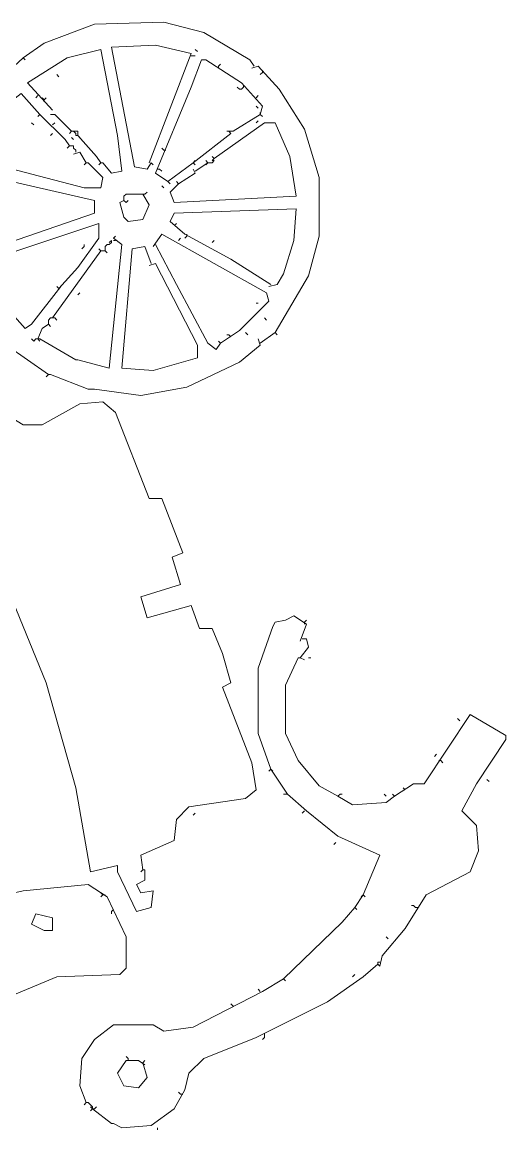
# Model space of a CAD drawing. Header units: millimetres. Extents: x -91 to 120, y -182 to 176.
# Drawn here: x 40.1 to 120.5, y -175.8 to 8.4 of the extents above; entities that cross this region are included whole.
import ezdxf

# ---------------------------------------------------------------- set-up
doc = ezdxf.new("R2010")
doc.units = ezdxf.units.MM
doc.header["$MEASUREMENT"] = 0
doc.layers.add('Katman 1', color=7, linetype='Continuous')

msp = doc.modelspace()

# ---------------------------------------------------------------- linework, layer by layer
at = {"layer": 'Katman 1', "lineweight": 9}
for points, knots in [([(78.6311, 1.091), (78.6311, 1.091), (77.9335, 2.1375), (77.9335, 2.1375), (77.9335, 2.1375), (77.9335, 2.1375), (70.259, 6.6724), (70.259, 6.6724), (70.259, 6.6724), (70.259, 6.6724), (63.6311, 8.4166), (63.6311, 8.4166), (63.6311, 8.4166), (63.6311, 8.4166), (52.1195, 8.0677), (52.1195, 8.0677), (52.1195, 8.0677), (52.1195, 8.0677), (43.7474, 4.9282), (43.7474, 4.9282), (43.7474, 4.9282), (43.7474, 4.9282), (40.259, 2.4863), (40.259, 2.4863)], [0, 0, 0, 0, 0.14285714, 0.14285714, 0.14285714, 0.14285714, 0.28571429, 0.28571429, 0.28571429, 0.28571429, 0.42857143, 0.42857143, 0.42857143, 0.42857143, 0.57142857, 0.57142857, 0.57142857, 0.57142857, 0.71428571, 0.71428571, 0.71428571, 0.71428571, 1, 1, 1, 1]), ([(53.166, -14.9555), (53.166, -14.9555), (53.5149, -14.9555), (53.5149, -14.9555), (53.5149, -14.9555), (53.5149, -14.9555), (54.9102, -16.6997), (54.9102, -16.6997), (54.9102, -16.6997), (54.9102, -16.6997), (56.6544, -16.3509), (56.6544, -16.3509), (56.6544, -16.3509), (56.6544, -16.3509), (55.9567, -10.4206), (55.9567, -10.4206), (55.9567, -10.4206), (55.9567, -10.4206), (53.166, 3.8817), (53.166, 3.8817), (53.166, 3.8817), (53.166, 3.8817), (47.5846, 2.4863), (47.5846, 2.4863), (47.5846, 2.4863), (47.5846, 2.4863), (40.9567, -1.6997), (40.9567, -1.6997), (40.9567, -1.6997), (40.9567, -1.6997), (45.1428, -6.2346), (45.1428, -6.2346)], [0, 0, 0, 0, 0.11111111, 0.11111111, 0.11111111, 0.11111111, 0.22222222, 0.22222222, 0.22222222, 0.22222222, 0.33333333, 0.33333333, 0.33333333, 0.33333333, 0.44444444, 0.44444444, 0.44444444, 0.44444444, 0.55555556, 0.55555556, 0.55555556, 0.55555556, 0.66666667, 0.66666667, 0.66666667, 0.66666667, 0.77777778, 0.77777778, 0.77777778, 0.77777778, 1, 1, 1, 1]), ([(61.1893, -14.9555), (61.1893, -14.9555), (68.166, 3.184), (68.166, 3.184), (68.166, 3.184), (68.166, 3.184), (62.2358, 4.5794), (62.2358, 4.5794), (62.2358, 4.5794), (62.2358, 4.5794), (54.9102, 4.2305), (54.9102, 4.2305), (54.9102, 4.2305), (54.9102, 4.2305), (58.7474, -15.6532), (58.7474, -15.6532), (58.7474, -15.6532), (58.7474, -15.6532), (60.8404, -16.002), (60.8404, -16.002), (60.8404, -16.002), (60.8404, -16.002), (61.5381, -14.9555), (61.5381, -14.9555), (61.5381, -14.9555), (61.5381, -14.9555), (61.8869, -15.3044), (61.8869, -15.3044)], [0, 0, 0, 0, 0.125, 0.125, 0.125, 0.125, 0.25, 0.25, 0.25, 0.25, 0.375, 0.375, 0.375, 0.375, 0.5, 0.5, 0.5, 0.5, 0.625, 0.625, 0.625, 0.625, 0.75, 0.75, 0.75, 0.75, 1, 1, 1, 1]), ([(37.4684, -45.3044), (37.4684, -45.3044), (31.887, -37.9788), (31.887, -37.9788), (31.887, -37.9788), (31.887, -37.9788), (28.7474, -31.002), (28.7474, -31.002), (28.7474, -31.002), (28.7474, -31.002), (27.7009, -26.816), (27.7009, -26.816), (27.7009, -26.816), (27.7009, -26.816), (28.0498, -16.002), (28.0498, -16.002), (28.0498, -16.002), (28.0498, -16.002), (31.1893, -7.6299), (31.1893, -7.6299), (31.1893, -7.6299), (31.1893, -7.6299), (35.7242, -1.6997), (35.7242, -1.6997), (35.7242, -1.6997), (35.7242, -1.6997), (40.259, 2.4863), (40.259, 2.4863), (40.259, 2.4863), (40.259, 2.4863), (40.6079, 2.1375), (40.6079, 2.1375)], [0, 0, 0, 0, 0.11111111, 0.11111111, 0.11111111, 0.11111111, 0.22222222, 0.22222222, 0.22222222, 0.22222222, 0.33333333, 0.33333333, 0.33333333, 0.33333333, 0.44444444, 0.44444444, 0.44444444, 0.44444444, 0.55555556, 0.55555556, 0.55555556, 0.55555556, 0.66666667, 0.66666667, 0.66666667, 0.66666667, 0.77777778, 0.77777778, 0.77777778, 0.77777778, 1, 1, 1, 1]), ([(64.3288, -18.0951), (64.3288, -18.0951), (62.2358, -16.6997), (62.2358, -16.6997), (62.2358, -16.6997), (62.2358, -16.6997), (68.166, -2.3974), (68.166, -2.3974), (68.166, -2.3974), (68.166, -2.3974), (69.9102, 2.1375), (69.9102, 2.1375), (69.9102, 2.1375), (69.9102, 2.1375), (70.6079, 2.1375), (70.6079, 2.1375), (70.6079, 2.1375), (70.6079, 2.1375), (76.5381, -1.6997), (76.5381, -1.6997), (76.5381, -1.6997), (76.5381, -1.6997), (80.0265, -5.5369), (80.0265, -5.5369), (80.0265, -5.5369), (80.0265, -5.5369), (79.6776, -6.9323), (79.6776, -6.9323), (79.6776, -6.9323), (79.6776, -6.9323), (75.1428, -9.723), (75.1428, -9.723), (75.1428, -9.723), (75.1428, -9.723), (74.0963, -9.723), (74.0963, -9.723)], [0, 0, 0, 0, 0.1, 0.1, 0.1, 0.1, 0.2, 0.2, 0.2, 0.2, 0.3, 0.3, 0.3, 0.3, 0.4, 0.4, 0.4, 0.4, 0.5, 0.5, 0.5, 0.5, 0.6, 0.6, 0.6, 0.6, 0.7, 0.7, 0.7, 0.7, 0.8, 0.8, 0.8, 0.8, 1, 1, 1, 1]), ([(82.1195, -43.2113), (82.1195, -43.2113), (87.7009, -33.7927), (87.7009, -33.7927), (87.7009, -33.7927), (87.7009, -33.7927), (89.4451, -27.1648), (89.4451, -27.1648), (89.4451, -27.1648), (89.4451, -27.1648), (89.4451, -17.3974), (89.4451, -17.3974), (89.4451, -17.3974), (89.4451, -17.3974), (87.0032, -9.3741), (87.0032, -9.3741), (87.0032, -9.3741), (87.0032, -9.3741), (82.8172, -2.7462), (82.8172, -2.7462), (82.8172, -2.7462), (82.8172, -2.7462), (79.3288, 1.091), (79.3288, 1.091), (79.3288, 1.091), (79.3288, 1.091), (78.2823, 0.7421), (78.2823, 0.7421)], [0, 0, 0, 0, 0.125, 0.125, 0.125, 0.125, 0.25, 0.25, 0.25, 0.25, 0.375, 0.375, 0.375, 0.375, 0.5, 0.5, 0.5, 0.5, 0.625, 0.625, 0.625, 0.625, 0.75, 0.75, 0.75, 0.75, 1, 1, 1, 1]), ([(50.7242, -14.9555), (50.7242, -14.9555), (51.073, -14.9555), (51.073, -14.9555), (51.073, -14.9555), (51.073, -14.9555), (53.5149, -17.3974), (53.5149, -17.3974), (53.5149, -17.3974), (53.5149, -17.3974), (53.166, -19.1416), (53.166, -19.1416), (53.166, -19.1416), (53.166, -19.1416), (50.3753, -19.1416), (50.3753, -19.1416), (50.3753, -19.1416), (50.3753, -19.1416), (32.9335, -14.6067), (32.9335, -14.6067), (32.9335, -14.6067), (32.9335, -14.6067), (34.3288, -10.4206), (34.3288, -10.4206), (34.3288, -10.4206), (34.3288, -10.4206), (38.166, -4.8392), (38.166, -4.8392), (38.166, -4.8392), (38.166, -4.8392), (39.9102, -3.4439), (39.9102, -3.4439), (39.9102, -3.4439), (39.9102, -3.4439), (43.0497, -6.9323), (43.0497, -6.9323), (43.0497, -6.9323), (43.0497, -6.9323), (42.7009, -7.2811), (42.7009, -7.2811)], [0, 0, 0, 0, 0.09090909, 0.09090909, 0.09090909, 0.09090909, 0.18181818, 0.18181818, 0.18181818, 0.18181818, 0.27272727, 0.27272727, 0.27272727, 0.27272727, 0.36363636, 0.36363636, 0.36363636, 0.36363636, 0.45454545, 0.45454545, 0.45454545, 0.45454545, 0.54545455, 0.54545455, 0.54545455, 0.54545455, 0.63636364, 0.63636364, 0.63636364, 0.63636364, 0.72727273, 0.72727273, 0.72727273, 0.72727273, 0.81818182, 0.81818182, 0.81818182, 0.81818182, 1, 1, 1, 1]), ([(76.887, -2.3974), (76.887, -2.3974), (76.5381, -2.7462), (76.5381, -2.7462), (76.5381, -2.7462), (76.5381, -2.7462), (76.1893, -2.7462), (76.1893, -2.7462), (76.1893, -2.7462), (76.1893, -2.7462), (75.8404, -2.3974), (75.8404, -2.3974)], [0, 0, 0, 0, 0.25, 0.25, 0.25, 0.25, 0.5, 0.5, 0.5, 0.5, 1, 1, 1, 1]), ([(47.9335, -12.1648), (47.9335, -12.1648), (47.2358, -11.1183), (47.2358, -11.1183), (47.2358, -11.1183), (47.2358, -11.1183), (43.0497, -6.9323), (43.0497, -6.9323)], [0, 0, 0, 0, 0.33333333, 0.33333333, 0.33333333, 0.33333333, 1, 1, 1, 1]), ([(53.166, -14.9555), (53.166, -14.9555), (52.4683, -13.909), (52.4683, -13.909), (52.4683, -13.909), (52.4683, -13.909), (49.3288, -10.4206), (49.3288, -10.4206), (49.3288, -10.4206), (49.3288, -10.4206), (49.3288, -9.723), (49.3288, -9.723), (49.3288, -9.723), (49.3288, -9.723), (48.2823, -9.723), (48.2823, -9.723), (48.2823, -9.723), (48.2823, -9.723), (45.4916, -6.9323), (45.4916, -6.9323), (45.4916, -6.9323), (45.4916, -6.9323), (44.7939, -6.9323), (44.7939, -6.9323)], [0, 0, 0, 0, 0.14285714, 0.14285714, 0.14285714, 0.14285714, 0.28571429, 0.28571429, 0.28571429, 0.28571429, 0.42857143, 0.42857143, 0.42857143, 0.42857143, 0.57142857, 0.57142857, 0.57142857, 0.57142857, 0.71428571, 0.71428571, 0.71428571, 0.71428571, 1, 1, 1, 1]), ([(66.073, -18.4439), (66.073, -18.4439), (64.6777, -19.8392), (64.6777, -19.8392), (64.6777, -19.8392), (64.6777, -19.8392), (65.3753, -21.5834), (65.3753, -21.5834), (65.3753, -21.5834), (65.3753, -21.5834), (85.6079, -20.5369), (85.6079, -20.5369), (85.6079, -20.5369), (85.6079, -20.5369), (84.5614, -13.909), (84.5614, -13.909), (84.5614, -13.909), (84.5614, -13.909), (82.1195, -8.3276), (82.1195, -8.3276), (82.1195, -8.3276), (82.1195, -8.3276), (80.3753, -8.3276), (80.3753, -8.3276), (80.3753, -8.3276), (80.3753, -8.3276), (72.0032, -14.2578), (72.0032, -14.2578), (72.0032, -14.2578), (72.0032, -14.2578), (71.6544, -13.909), (71.6544, -13.909)], [0, 0, 0, 0, 0.11111111, 0.11111111, 0.11111111, 0.11111111, 0.22222222, 0.22222222, 0.22222222, 0.22222222, 0.33333333, 0.33333333, 0.33333333, 0.33333333, 0.44444444, 0.44444444, 0.44444444, 0.44444444, 0.55555556, 0.55555556, 0.55555556, 0.55555556, 0.66666667, 0.66666667, 0.66666667, 0.66666667, 0.77777778, 0.77777778, 0.77777778, 0.77777778, 1, 1, 1, 1]), ([(48.98, -10.0718), (48.98, -10.0718), (48.6311, -9.723), (48.6311, -9.723), (48.6311, -9.723), (48.6311, -9.723), (48.2823, -9.723), (48.2823, -9.723)], [0, 0, 0, 0, 0.33333333, 0.33333333, 0.33333333, 0.33333333, 1, 1, 1, 1]), ([(49.3288, -10.4206), (49.3288, -10.4206), (48.98, -10.4206), (48.98, -10.4206), (48.98, -10.4206), (48.98, -10.4206), (48.98, -10.0718), (48.98, -10.0718)], [0, 0, 0, 0, 0.33333333, 0.33333333, 0.33333333, 0.33333333, 1, 1, 1, 1]), ([(68.5149, -14.9555), (68.5149, -14.9555), (74.7939, -10.0718), (74.7939, -10.0718), (74.7939, -10.0718), (74.7939, -10.0718), (74.4451, -9.723), (74.4451, -9.723)], [0, 0, 0, 0, 0.33333333, 0.33333333, 0.33333333, 0.33333333, 1, 1, 1, 1]), ([(48.98, -13.2113), (48.98, -13.2113), (48.98, -12.8625), (48.98, -12.8625), (48.98, -12.8625), (48.98, -12.8625), (48.6311, -12.5137), (48.6311, -12.5137), (48.6311, -12.5137), (48.6311, -12.5137), (48.6311, -12.1648), (48.6311, -12.1648), (48.6311, -12.1648), (48.6311, -12.1648), (47.9335, -12.1648), (47.9335, -12.1648), (47.9335, -12.1648), (47.9335, -12.1648), (47.5846, -12.5137), (47.5846, -12.5137)], [0, 0, 0, 0, 0.16666667, 0.16666667, 0.16666667, 0.16666667, 0.33333333, 0.33333333, 0.33333333, 0.33333333, 0.5, 0.5, 0.5, 0.5, 0.66666667, 0.66666667, 0.66666667, 0.66666667, 1, 1, 1, 1]), ([(50.7242, -14.9555), (50.7242, -14.9555), (49.6777, -13.2113), (49.6777, -13.2113), (49.6777, -13.2113), (49.6777, -13.2113), (48.6311, -13.5602), (48.6311, -13.5602)], [0, 0, 0, 0, 0.33333333, 0.33333333, 0.33333333, 0.33333333, 1, 1, 1, 1]), ([(68.8637, -16.3509), (68.8637, -16.3509), (70.9567, -14.9555), (70.9567, -14.9555), (70.9567, -14.9555), (70.9567, -14.9555), (70.6079, -14.6067), (70.6079, -14.6067)], [0, 0, 0, 0, 0.33333333, 0.33333333, 0.33333333, 0.33333333, 1, 1, 1, 1]), ([(70.9567, -14.9555), (70.9567, -14.9555), (71.6544, -14.9555), (71.6544, -14.9555), (71.6544, -14.9555), (71.6544, -14.9555), (72.0032, -14.6067), (72.0032, -14.6067), (72.0032, -14.6067), (72.0032, -14.6067), (71.6544, -14.6067), (71.6544, -14.6067), (71.6544, -14.6067), (71.6544, -14.6067), (72.0032, -14.2578), (72.0032, -14.2578)], [0, 0, 0, 0, 0.2, 0.2, 0.2, 0.2, 0.4, 0.4, 0.4, 0.4, 0.6, 0.6, 0.6, 0.6, 1, 1, 1, 1]), ([(62.5846, -16.002), (62.5846, -16.002), (62.9335, -16.002), (62.9335, -16.002), (62.9335, -16.002), (62.9335, -16.002), (63.2823, -16.3509), (63.2823, -16.3509)], [0, 0, 0, 0, 0.33333333, 0.33333333, 0.33333333, 0.33333333, 1, 1, 1, 1]), ([(64.3288, -18.0951), (64.3288, -18.0951), (68.5149, -14.9555), (68.5149, -14.9555), (68.5149, -14.9555), (68.5149, -14.9555), (68.8637, -15.3044), (68.8637, -15.3044)], [0, 0, 0, 0, 0.33333333, 0.33333333, 0.33333333, 0.33333333, 1, 1, 1, 1]), ([(66.073, -18.4439), (66.073, -18.4439), (68.8637, -16.6997), (68.8637, -16.6997), (68.8637, -16.6997), (68.8637, -16.6997), (68.5149, -16.002), (68.5149, -16.002)], [0, 0, 0, 0, 0.33333333, 0.33333333, 0.33333333, 0.33333333, 1, 1, 1, 1]), ([(32.9335, -29.9555), (32.9335, -29.9555), (52.1195, -23.3276), (52.1195, -23.3276), (52.1195, -23.3276), (52.1195, -23.3276), (52.1195, -21.2346), (52.1195, -21.2346), (52.1195, -21.2346), (52.1195, -21.2346), (32.2358, -16.6997), (32.2358, -16.6997), (32.2358, -16.6997), (32.2358, -16.6997), (31.5381, -19.4904), (31.5381, -19.4904), (31.5381, -19.4904), (31.5381, -19.4904), (31.887, -27.5137), (31.887, -27.5137), (31.887, -27.5137), (31.887, -27.5137), (32.9335, -29.9555), (32.9335, -29.9555)], [0, 0, 0, 0, 0.14285714, 0.14285714, 0.14285714, 0.14285714, 0.28571429, 0.28571429, 0.28571429, 0.28571429, 0.42857143, 0.42857143, 0.42857143, 0.42857143, 0.57142857, 0.57142857, 0.57142857, 0.57142857, 0.71428571, 0.71428571, 0.71428571, 0.71428571, 1, 1, 1, 1]), ([(57.0032, -21.2346), (57.0032, -21.2346), (56.3056, -21.5834), (56.3056, -21.5834), (56.3056, -21.5834), (56.3056, -21.5834), (57.0032, -24.0253), (57.0032, -24.0253), (57.0032, -24.0253), (57.0032, -24.0253), (57.7009, -24.723), (57.7009, -24.723), (57.7009, -24.723), (57.7009, -24.723), (60.1428, -24.3741), (60.1428, -24.3741), (60.1428, -24.3741), (60.1428, -24.3741), (61.1893, -21.9323), (61.1893, -21.9323), (61.1893, -21.9323), (61.1893, -21.9323), (60.1428, -20.1881), (60.1428, -20.1881)], [0, 0, 0, 0, 0.14285714, 0.14285714, 0.14285714, 0.14285714, 0.28571429, 0.28571429, 0.28571429, 0.28571429, 0.42857143, 0.42857143, 0.42857143, 0.42857143, 0.57142857, 0.57142857, 0.57142857, 0.57142857, 0.71428571, 0.71428571, 0.71428571, 0.71428571, 1, 1, 1, 1]), ([(57.0032, -21.2346), (57.0032, -21.2346), (57.0032, -20.5369), (57.0032, -20.5369), (57.0032, -20.5369), (57.0032, -20.5369), (57.3521, -20.1881), (57.3521, -20.1881), (57.3521, -20.1881), (57.3521, -20.1881), (60.4916, -20.1881), (60.4916, -20.1881), (60.4916, -20.1881), (60.4916, -20.1881), (60.8404, -19.8392), (60.8404, -19.8392)], [0, 0, 0, 0, 0.2, 0.2, 0.2, 0.2, 0.4, 0.4, 0.4, 0.4, 0.6, 0.6, 0.6, 0.6, 1, 1, 1, 1]), ([(57.0032, -21.2346), (57.0032, -21.2346), (57.3521, -21.5834), (57.3521, -21.5834), (57.3521, -21.5834), (57.3521, -21.5834), (57.7009, -21.2346), (57.7009, -21.2346)], [0, 0, 0, 0, 0.33333333, 0.33333333, 0.33333333, 0.33333333, 1, 1, 1, 1]), ([(81.4218, -35.1881), (81.4218, -35.1881), (74.7939, -31.002), (74.7939, -31.002), (74.7939, -31.002), (74.7939, -31.002), (67.1195, -26.816), (67.1195, -26.816), (67.1195, -26.816), (67.1195, -26.816), (64.6777, -24.723), (64.6777, -24.723), (64.6777, -24.723), (64.6777, -24.723), (65.3753, -23.3276), (65.3753, -23.3276), (65.3753, -23.3276), (65.3753, -23.3276), (85.6079, -22.6299), (85.6079, -22.6299), (85.6079, -22.6299), (85.6079, -22.6299), (85.259, -27.8625), (85.259, -27.8625), (85.259, -27.8625), (85.259, -27.8625), (83.5149, -33.4439), (83.5149, -33.4439), (83.5149, -33.4439), (83.5149, -33.4439), (82.4684, -35.1881), (82.4684, -35.1881), (82.4684, -35.1881), (82.4684, -35.1881), (81.073, -35.5369), (81.073, -35.5369)], [0, 0, 0, 0, 0.1, 0.1, 0.1, 0.1, 0.2, 0.2, 0.2, 0.2, 0.3, 0.3, 0.3, 0.3, 0.4, 0.4, 0.4, 0.4, 0.5, 0.5, 0.5, 0.5, 0.6, 0.6, 0.6, 0.6, 0.7, 0.7, 0.7, 0.7, 0.8, 0.8, 0.8, 0.8, 1, 1, 1, 1]), ([(46.1893, -35.8858), (46.1893, -35.8858), (49.3288, -32.3974), (49.3288, -32.3974), (49.3288, -32.3974), (49.3288, -32.3974), (52.8172, -27.5137), (52.8172, -27.5137), (52.8172, -27.5137), (52.8172, -27.5137), (52.8172, -25.0718), (52.8172, -25.0718), (52.8172, -25.0718), (52.8172, -25.0718), (39.2125, -29.6067), (39.2125, -29.6067), (39.2125, -29.6067), (39.2125, -29.6067), (33.2823, -32.0485), (33.2823, -32.0485), (33.2823, -32.0485), (33.2823, -32.0485), (37.4684, -39.0253), (37.4684, -39.0253), (37.4684, -39.0253), (37.4684, -39.0253), (40.6079, -42.5137), (40.6079, -42.5137), (40.6079, -42.5137), (40.6079, -42.5137), (41.6544, -41.816), (41.6544, -41.816), (41.6544, -41.816), (41.6544, -41.816), (46.5381, -35.5369), (46.5381, -35.5369)], [0, 0, 0, 0, 0.1, 0.1, 0.1, 0.1, 0.2, 0.2, 0.2, 0.2, 0.3, 0.3, 0.3, 0.3, 0.4, 0.4, 0.4, 0.4, 0.5, 0.5, 0.5, 0.5, 0.6, 0.6, 0.6, 0.6, 0.7, 0.7, 0.7, 0.7, 0.8, 0.8, 0.8, 0.8, 1, 1, 1, 1]), ([(42.7009, -44.2579), (42.7009, -44.2579), (43.0497, -44.2579), (43.0497, -44.2579), (43.0497, -44.2579), (43.0497, -44.2579), (48.98, -47.7462), (48.98, -47.7462), (48.98, -47.7462), (48.98, -47.7462), (49.3288, -47.7462), (49.3288, -47.7462), (49.3288, -47.7462), (49.3288, -47.7462), (54.5614, -49.1416), (54.5614, -49.1416), (54.5614, -49.1416), (54.5614, -49.1416), (56.6544, -28.5602), (56.6544, -28.5602), (56.6544, -28.5602), (56.6544, -28.5602), (55.2591, -27.5137), (55.2591, -27.5137), (55.2591, -27.5137), (55.2591, -27.5137), (55.6079, -27.1648), (55.6079, -27.1648)], [0, 0, 0, 0, 0.125, 0.125, 0.125, 0.125, 0.25, 0.25, 0.25, 0.25, 0.375, 0.375, 0.375, 0.375, 0.5, 0.5, 0.5, 0.5, 0.625, 0.625, 0.625, 0.625, 0.75, 0.75, 0.75, 0.75, 1, 1, 1, 1]), ([(73.0498, -44.9555), (73.0498, -44.9555), (76.1893, -42.8625), (76.1893, -42.8625), (76.1893, -42.8625), (76.1893, -42.8625), (80.3753, -38.6765), (80.3753, -38.6765), (80.3753, -38.6765), (80.3753, -38.6765), (81.073, -37.9788), (81.073, -37.9788), (81.073, -37.9788), (81.073, -37.9788), (80.7242, -36.5834), (80.7242, -36.5834), (80.7242, -36.5834), (80.7242, -36.5834), (63.2823, -26.816), (63.2823, -26.816), (63.2823, -26.816), (63.2823, -26.816), (61.8869, -28.909), (61.8869, -28.909)], [0, 0, 0, 0, 0.14285714, 0.14285714, 0.14285714, 0.14285714, 0.28571429, 0.28571429, 0.28571429, 0.28571429, 0.42857143, 0.42857143, 0.42857143, 0.42857143, 0.57142857, 0.57142857, 0.57142857, 0.57142857, 0.71428571, 0.71428571, 0.71428571, 0.71428571, 1, 1, 1, 1]), ([(45.1428, -40.7695), (45.1428, -40.7695), (53.166, -29.6067), (53.166, -29.6067), (53.166, -29.6067), (53.166, -29.6067), (52.8172, -29.2578), (52.8172, -29.2578)], [0, 0, 0, 0, 0.33333333, 0.33333333, 0.33333333, 0.33333333, 1, 1, 1, 1]), ([(50.0265, -29.2578), (50.0265, -29.2578), (50.3753, -28.909), (50.3753, -28.909), (50.3753, -28.909), (50.3753, -28.909), (50.3753, -28.5602), (50.3753, -28.5602)], [0, 0, 0, 0, 0.33333333, 0.33333333, 0.33333333, 0.33333333, 1, 1, 1, 1]), ([(53.8637, -29.6067), (53.8637, -29.6067), (53.8637, -28.909), (53.8637, -28.909), (53.8637, -28.909), (53.8637, -28.909), (54.2125, -28.5602), (54.2125, -28.5602), (54.2125, -28.5602), (54.2125, -28.5602), (54.5614, -28.5602), (54.5614, -28.5602), (54.5614, -28.5602), (54.5614, -28.5602), (54.9102, -28.2113), (54.9102, -28.2113), (54.9102, -28.2113), (54.9102, -28.2113), (54.9102, -27.8625), (54.9102, -27.8625), (54.9102, -27.8625), (54.9102, -27.8625), (54.5614, -28.2113), (54.5614, -28.2113)], [0, 0, 0, 0, 0.14285714, 0.14285714, 0.14285714, 0.14285714, 0.28571429, 0.28571429, 0.28571429, 0.28571429, 0.42857143, 0.42857143, 0.42857143, 0.42857143, 0.57142857, 0.57142857, 0.57142857, 0.57142857, 0.71428571, 0.71428571, 0.71428571, 0.71428571, 1, 1, 1, 1]), ([(61.5381, -31.6997), (61.5381, -31.6997), (60.4916, -28.909), (60.4916, -28.909), (60.4916, -28.909), (60.4916, -28.909), (58.3986, -29.2578), (58.3986, -29.2578), (58.3986, -29.2578), (58.3986, -29.2578), (56.6544, -49.1416), (56.6544, -49.1416), (56.6544, -49.1416), (56.6544, -49.1416), (61.8869, -49.4904), (61.8869, -49.4904), (61.8869, -49.4904), (61.8869, -49.4904), (69.2125, -47.3974), (69.2125, -47.3974), (69.2125, -47.3974), (69.2125, -47.3974), (69.2125, -45.3044), (69.2125, -45.3044), (69.2125, -45.3044), (69.2125, -45.3044), (62.2358, -31.6997), (62.2358, -31.6997), (62.2358, -31.6997), (62.2358, -31.6997), (61.1893, -32.0485), (61.1893, -32.0485)], [0, 0, 0, 0, 0.11111111, 0.11111111, 0.11111111, 0.11111111, 0.22222222, 0.22222222, 0.22222222, 0.22222222, 0.33333333, 0.33333333, 0.33333333, 0.33333333, 0.44444444, 0.44444444, 0.44444444, 0.44444444, 0.55555556, 0.55555556, 0.55555556, 0.55555556, 0.66666667, 0.66666667, 0.66666667, 0.66666667, 0.77777778, 0.77777778, 0.77777778, 0.77777778, 1, 1, 1, 1]), ([(73.0498, -44.9555), (73.0498, -44.9555), (72.3521, -46.002), (72.3521, -46.002), (72.3521, -46.002), (72.3521, -46.002), (70.9567, -44.9555), (70.9567, -44.9555), (70.9567, -44.9555), (70.9567, -44.9555), (65.7242, -35.1881), (65.7242, -35.1881), (65.7242, -35.1881), (65.7242, -35.1881), (62.2358, -28.5602), (62.2358, -28.5602)], [0, 0, 0, 0, 0.2, 0.2, 0.2, 0.2, 0.4, 0.4, 0.4, 0.4, 0.6, 0.6, 0.6, 0.6, 1, 1, 1, 1]), ([(53.166, -29.6067), (53.166, -29.6067), (53.8637, -29.6067), (53.8637, -29.6067), (53.8637, -29.6067), (53.8637, -29.6067), (54.2125, -29.9555), (54.2125, -29.9555)], [0, 0, 0, 0, 0.33333333, 0.33333333, 0.33333333, 0.33333333, 1, 1, 1, 1]), ([(42.7009, -44.2579), (42.7009, -44.2579), (43.3986, -42.5137), (43.3986, -42.5137), (43.3986, -42.5137), (43.3986, -42.5137), (44.4451, -41.816), (44.4451, -41.816), (44.4451, -41.816), (44.4451, -41.816), (44.7939, -42.1648), (44.7939, -42.1648)], [0, 0, 0, 0, 0.25, 0.25, 0.25, 0.25, 0.5, 0.5, 0.5, 0.5, 1, 1, 1, 1]), ([(44.4451, -41.816), (44.4451, -41.816), (44.4451, -41.1183), (44.4451, -41.1183), (44.4451, -41.1183), (44.4451, -41.1183), (44.7939, -40.7695), (44.7939, -40.7695), (44.7939, -40.7695), (44.7939, -40.7695), (45.4916, -40.7695), (45.4916, -40.7695), (45.4916, -40.7695), (45.4916, -40.7695), (45.8404, -41.1183), (45.8404, -41.1183)], [0, 0, 0, 0, 0.2, 0.2, 0.2, 0.2, 0.4, 0.4, 0.4, 0.4, 0.6, 0.6, 0.6, 0.6, 1, 1, 1, 1]), ([(74.7939, -43.909), (74.7939, -43.909), (74.4451, -43.5602), (74.4451, -43.5602), (74.4451, -43.5602), (74.4451, -43.5602), (74.0963, -43.5602), (74.0963, -43.5602)], [0, 0, 0, 0, 0.33333333, 0.33333333, 0.33333333, 0.33333333, 1, 1, 1, 1]), ([(79.6776, -44.9555), (79.6776, -44.9555), (82.1195, -43.2113), (82.1195, -43.2113), (82.1195, -43.2113), (82.1195, -43.2113), (82.4684, -43.5602), (82.4684, -43.5602)], [0, 0, 0, 0, 0.33333333, 0.33333333, 0.33333333, 0.33333333, 1, 1, 1, 1]), ([(44.4451, -50.1881), (44.4451, -50.1881), (37.4684, -45.3044), (37.4684, -45.3044), (37.4684, -45.3044), (37.4684, -45.3044), (37.1195, -45.6532), (37.1195, -45.6532)], [0, 0, 0, 0, 0.33333333, 0.33333333, 0.33333333, 0.33333333, 1, 1, 1, 1]), ([(42.7009, -44.2579), (42.7009, -44.2579), (42.3521, -44.2579), (42.3521, -44.2579), (42.3521, -44.2579), (42.3521, -44.2579), (42.0032, -44.6067), (42.0032, -44.6067), (42.0032, -44.6067), (42.0032, -44.6067), (41.6544, -44.2579), (41.6544, -44.2579)], [0, 0, 0, 0, 0.25, 0.25, 0.25, 0.25, 0.5, 0.5, 0.5, 0.5, 1, 1, 1, 1]), ([(44.4451, -50.1881), (44.4451, -50.1881), (44.7939, -50.1881), (44.7939, -50.1881), (44.7939, -50.1881), (44.7939, -50.1881), (51.073, -52.6299), (51.073, -52.6299), (51.073, -52.6299), (51.073, -52.6299), (52.1195, -52.6299), (52.1195, -52.6299), (52.1195, -52.6299), (52.1195, -52.6299), (59.7939, -53.6765), (59.7939, -53.6765), (59.7939, -53.6765), (59.7939, -53.6765), (67.4683, -52.2811), (67.4683, -52.2811), (67.4683, -52.2811), (67.4683, -52.2811), (76.1893, -48.0951), (76.1893, -48.0951), (76.1893, -48.0951), (76.1893, -48.0951), (79.6776, -45.3044), (79.6776, -45.3044), (79.6776, -45.3044), (79.6776, -45.3044), (79.3288, -44.2579), (79.3288, -44.2579)], [0, 0, 0, 0, 0.11111111, 0.11111111, 0.11111111, 0.11111111, 0.22222222, 0.22222222, 0.22222222, 0.22222222, 0.33333333, 0.33333333, 0.33333333, 0.33333333, 0.44444444, 0.44444444, 0.44444444, 0.44444444, 0.55555556, 0.55555556, 0.55555556, 0.55555556, 0.66666667, 0.66666667, 0.66666667, 0.66666667, 0.77777778, 0.77777778, 0.77777778, 0.77777778, 1, 1, 1, 1]), ([(60.1428, -132.5137), (60.1428, -132.5137), (60.4916, -132.5137), (60.4916, -132.5137), (60.4916, -132.5137), (60.4916, -132.5137), (60.4916, -134.2579), (60.4916, -134.2579), (60.4916, -134.2579), (60.4916, -134.2579), (59.0963, -134.9555), (59.0963, -134.9555), (59.0963, -134.9555), (59.0963, -134.9555), (59.7939, -136.3509), (59.7939, -136.3509), (59.7939, -136.3509), (59.7939, -136.3509), (61.8869, -136.002), (61.8869, -136.002), (61.8869, -136.002), (61.8869, -136.002), (61.5381, -138.7927), (61.5381, -138.7927), (61.5381, -138.7927), (61.5381, -138.7927), (59.0963, -139.4904), (59.0963, -139.4904), (59.0963, -139.4904), (59.0963, -139.4904), (55.9567, -132.8625), (55.9567, -132.8625), (55.9567, -132.8625), (55.9567, -132.8625), (55.9567, -131.816), (55.9567, -131.816), (55.9567, -131.816), (55.9567, -131.816), (51.4218, -132.8625), (51.4218, -132.8625), (51.4218, -132.8625), (51.4218, -132.8625), (48.98, -118.909), (48.98, -118.909), (48.98, -118.909), (48.98, -118.909), (44.0962, -101.4672), (44.0962, -101.4672), (44.0962, -101.4672), (44.0962, -101.4672), (38.5149, -87.8625), (38.5149, -87.8625), (38.5149, -87.8625), (38.5149, -87.8625), (31.5381, -73.5602), (31.5381, -73.5602), (31.5381, -73.5602), (31.5381, -73.5602), (30.4916, -72.1648), (30.4916, -72.1648), (30.4916, -72.1648), (30.4916, -72.1648), (24.5614, -62.3974), (24.5614, -62.3974), (24.5614, -62.3974), (24.5614, -62.3974), (28.0498, -61.002), (28.0498, -61.002), (28.0498, -61.002), (28.0498, -61.002), (27.0032, -57.1648), (27.0032, -57.1648), (27.0032, -57.1648), (27.0032, -57.1648), (25.259, -52.2811), (25.259, -52.2811)], [0, 0, 0, 0, 0.05, 0.05, 0.05, 0.05, 0.1, 0.1, 0.1, 0.1, 0.15, 0.15, 0.15, 0.15, 0.2, 0.2, 0.2, 0.2, 0.25, 0.25, 0.25, 0.25, 0.3, 0.3, 0.3, 0.3, 0.35, 0.35, 0.35, 0.35, 0.4, 0.4, 0.4, 0.4, 0.45, 0.45, 0.45, 0.45, 0.5, 0.5, 0.5, 0.5, 0.55, 0.55, 0.55, 0.55, 0.6, 0.6, 0.6, 0.6, 0.65, 0.65, 0.65, 0.65, 0.7, 0.7, 0.7, 0.7, 0.75, 0.75, 0.75, 0.75, 0.8, 0.8, 0.8, 0.8, 0.85, 0.85, 0.85, 0.85, 0.9, 0.9, 0.9, 0.9, 1, 1, 1, 1]), ([(60.1428, -132.5137), (60.1428, -132.5137), (59.7939, -130.0718), (59.7939, -130.0718), (59.7939, -130.0718), (59.7939, -130.0718), (65.3753, -127.6299), (65.3753, -127.6299), (65.3753, -127.6299), (65.3753, -127.6299), (65.7242, -124.1416), (65.7242, -124.1416), (65.7242, -124.1416), (65.7242, -124.1416), (67.8172, -122.0485), (67.8172, -122.0485), (67.8172, -122.0485), (67.8172, -122.0485), (77.2358, -120.6532), (77.2358, -120.6532), (77.2358, -120.6532), (77.2358, -120.6532), (78.98, -119.2579), (78.98, -119.2579), (78.98, -119.2579), (78.98, -119.2579), (78.2823, -114.723), (78.2823, -114.723), (78.2823, -114.723), (78.2823, -114.723), (73.3986, -102.1648), (73.3986, -102.1648), (73.3986, -102.1648), (73.3986, -102.1648), (74.7939, -101.4672), (74.7939, -101.4672), (74.7939, -101.4672), (74.7939, -101.4672), (73.3986, -96.5834), (73.3986, -96.5834), (73.3986, -96.5834), (73.3986, -96.5834), (71.6544, -92.3974), (71.6544, -92.3974), (71.6544, -92.3974), (71.6544, -92.3974), (69.5614, -92.3974), (69.5614, -92.3974), (69.5614, -92.3974), (69.5614, -92.3974), (68.166, -88.5602), (68.166, -88.5602), (68.166, -88.5602), (68.166, -88.5602), (60.8404, -90.6532), (60.8404, -90.6532), (60.8404, -90.6532), (60.8404, -90.6532), (59.7939, -87.1648), (59.7939, -87.1648), (59.7939, -87.1648), (59.7939, -87.1648), (66.4218, -85.0718), (66.4218, -85.0718), (66.4218, -85.0718), (66.4218, -85.0718), (65.0265, -80.5369), (65.0265, -80.5369), (65.0265, -80.5369), (65.0265, -80.5369), (66.7707, -79.8393), (66.7707, -79.8393), (66.7707, -79.8393), (66.7707, -79.8393), (63.2823, -70.7695), (63.2823, -70.7695), (63.2823, -70.7695), (63.2823, -70.7695), (61.1893, -70.7695), (61.1893, -70.7695), (61.1893, -70.7695), (61.1893, -70.7695), (55.6079, -56.4672), (55.6079, -56.4672), (55.6079, -56.4672), (55.6079, -56.4672), (53.5149, -54.723), (53.5149, -54.723), (53.5149, -54.723), (53.5149, -54.723), (49.6777, -55.0718), (49.6777, -55.0718), (49.6777, -55.0718), (49.6777, -55.0718), (43.3986, -58.5602), (43.3986, -58.5602), (43.3986, -58.5602), (43.3986, -58.5602), (40.259, -58.5602), (40.259, -58.5602), (40.259, -58.5602), (40.259, -58.5602), (38.5149, -57.5137), (38.5149, -57.5137), (38.5149, -57.5137), (38.5149, -57.5137), (35.0265, -58.2113), (35.0265, -58.2113), (35.0265, -58.2113), (35.0265, -58.2113), (32.5846, -59.2578), (32.5846, -59.2578), (32.5846, -59.2578), (32.5846, -59.2578), (31.5381, -57.8625), (31.5381, -57.8625), (31.5381, -57.8625), (31.5381, -57.8625), (30.8404, -55.7695), (30.8404, -55.7695), (30.8404, -55.7695), (30.8404, -55.7695), (28.7474, -55.7695), (28.7474, -55.7695), (28.7474, -55.7695), (28.7474, -55.7695), (28.7474, -54.3741), (28.7474, -54.3741), (28.7474, -54.3741), (28.7474, -54.3741), (29.7939, -53.6765), (29.7939, -53.6765), (29.7939, -53.6765), (29.7939, -53.6765), (29.0963, -51.9323), (29.0963, -51.9323), (29.0963, -51.9323), (29.0963, -51.9323), (26.3056, -51.5834), (26.3056, -51.5834)], [0, 0, 0, 0, 0.02777778, 0.02777778, 0.02777778, 0.02777778, 0.05555556, 0.05555556, 0.05555556, 0.05555556, 0.08333333, 0.08333333, 0.08333333, 0.08333333, 0.11111111, 0.11111111, 0.11111111, 0.11111111, 0.13888889, 0.13888889, 0.13888889, 0.13888889, 0.16666667, 0.16666667, 0.16666667, 0.16666667, 0.19444444, 0.19444444, 0.19444444, 0.19444444, 0.22222222, 0.22222222, 0.22222222, 0.22222222, 0.25, 0.25, 0.25, 0.25, 0.27777778, 0.27777778, 0.27777778, 0.27777778, 0.30555556, 0.30555556, 0.30555556, 0.30555556, 0.33333333, 0.33333333, 0.33333333, 0.33333333, 0.36111111, 0.36111111, 0.36111111, 0.36111111, 0.38888889, 0.38888889, 0.38888889, 0.38888889, 0.41666667, 0.41666667, 0.41666667, 0.41666667, 0.44444444, 0.44444444, 0.44444444, 0.44444444, 0.47222222, 0.47222222, 0.47222222, 0.47222222, 0.5, 0.5, 0.5, 0.5, 0.52777778, 0.52777778, 0.52777778, 0.52777778, 0.55555556, 0.55555556, 0.55555556, 0.55555556, 0.58333333, 0.58333333, 0.58333333, 0.58333333, 0.61111111, 0.61111111, 0.61111111, 0.61111111, 0.63888889, 0.63888889, 0.63888889, 0.63888889, 0.66666667, 0.66666667, 0.66666667, 0.66666667, 0.69444444, 0.69444444, 0.69444444, 0.69444444, 0.72222222, 0.72222222, 0.72222222, 0.72222222, 0.75, 0.75, 0.75, 0.75, 0.77777778, 0.77777778, 0.77777778, 0.77777778, 0.80555556, 0.80555556, 0.80555556, 0.80555556, 0.83333333, 0.83333333, 0.83333333, 0.83333333, 0.86111111, 0.86111111, 0.86111111, 0.86111111, 0.88888889, 0.88888889, 0.88888889, 0.88888889, 0.91666667, 0.91666667, 0.91666667, 0.91666667, 0.94444444, 0.94444444, 0.94444444, 0.94444444, 1, 1, 1, 1]), ([(81.4218, -115.7695), (81.4218, -115.7695), (79.3288, -109.8392), (79.3288, -109.8392), (79.3288, -109.8392), (79.3288, -109.8392), (79.3288, -99.0253), (79.3288, -99.0253), (79.3288, -99.0253), (79.3288, -99.0253), (81.7707, -92.0485), (81.7707, -92.0485), (81.7707, -92.0485), (81.7707, -92.0485), (82.1195, -91.3509), (82.1195, -91.3509), (82.1195, -91.3509), (82.1195, -91.3509), (83.8637, -91.002), (83.8637, -91.002), (83.8637, -91.002), (83.8637, -91.002), (85.259, -90.3044), (85.259, -90.3044), (85.259, -90.3044), (85.259, -90.3044), (87.3521, -91.6997), (87.3521, -91.6997), (87.3521, -91.6997), (87.3521, -91.6997), (86.3056, -94.4904), (86.3056, -94.4904)], [0, 0, 0, 0, 0.11111111, 0.11111111, 0.11111111, 0.11111111, 0.22222222, 0.22222222, 0.22222222, 0.22222222, 0.33333333, 0.33333333, 0.33333333, 0.33333333, 0.44444444, 0.44444444, 0.44444444, 0.44444444, 0.55555556, 0.55555556, 0.55555556, 0.55555556, 0.66666667, 0.66666667, 0.66666667, 0.66666667, 0.77777778, 0.77777778, 0.77777778, 0.77777778, 1, 1, 1, 1]), ([(86.3056, -97.2811), (86.3056, -97.2811), (87.7009, -95.5369), (87.7009, -95.5369), (87.7009, -95.5369), (87.7009, -95.5369), (87.3521, -94.1416), (87.3521, -94.1416), (87.3521, -94.1416), (87.3521, -94.1416), (86.6544, -94.1416), (86.6544, -94.1416)], [0, 0, 0, 0, 0.25, 0.25, 0.25, 0.25, 0.5, 0.5, 0.5, 0.5, 1, 1, 1, 1]), ([(92.5846, -120.3044), (92.5846, -120.3044), (89.4451, -118.5602), (89.4451, -118.5602), (89.4451, -118.5602), (89.4451, -118.5602), (85.9567, -114.3741), (85.9567, -114.3741), (85.9567, -114.3741), (85.9567, -114.3741), (83.8637, -109.8392), (83.8637, -109.8392), (83.8637, -109.8392), (83.8637, -109.8392), (83.8637, -101.816), (83.8637, -101.816), (83.8637, -101.816), (83.8637, -101.816), (85.9567, -97.2811), (85.9567, -97.2811), (85.9567, -97.2811), (85.9567, -97.2811), (86.3056, -97.2811), (86.3056, -97.2811), (86.3056, -97.2811), (86.3056, -97.2811), (87.0032, -97.63), (87.0032, -97.63)], [0, 0, 0, 0, 0.125, 0.125, 0.125, 0.125, 0.25, 0.25, 0.25, 0.25, 0.375, 0.375, 0.375, 0.375, 0.5, 0.5, 0.5, 0.5, 0.625, 0.625, 0.625, 0.625, 0.75, 0.75, 0.75, 0.75, 1, 1, 1, 1]), ([(51.7707, -172.2811), (51.7707, -172.2811), (54.9102, -174.723), (54.9102, -174.723), (54.9102, -174.723), (54.9102, -174.723), (55.2591, -174.723), (55.2591, -174.723), (55.2591, -174.723), (55.2591, -174.723), (56.6544, -175.4206), (56.6544, -175.4206), (56.6544, -175.4206), (56.6544, -175.4206), (61.5381, -175.0718), (61.5381, -175.0718), (61.5381, -175.0718), (61.5381, -175.0718), (65.3753, -172.2811), (65.3753, -172.2811), (65.3753, -172.2811), (65.3753, -172.2811), (67.1195, -169.1416), (67.1195, -169.1416), (67.1195, -169.1416), (67.1195, -169.1416), (67.8172, -166.3509), (67.8172, -166.3509), (67.8172, -166.3509), (67.8172, -166.3509), (70.259, -163.909), (70.259, -163.909), (70.259, -163.909), (70.259, -163.909), (78.98, -160.4207), (78.98, -160.4207), (78.98, -160.4207), (78.98, -160.4207), (90.8405, -154.4904), (90.8405, -154.4904), (90.8405, -154.4904), (90.8405, -154.4904), (96.7707, -150.3044), (96.7707, -150.3044), (96.7707, -150.3044), (96.7707, -150.3044), (99.2125, -148.2113), (99.2125, -148.2113), (99.2125, -148.2113), (99.2125, -148.2113), (99.5614, -148.5602), (99.5614, -148.5602), (99.5614, -148.5602), (99.5614, -148.5602), (99.9102, -146.816), (99.9102, -146.816), (99.9102, -146.816), (99.9102, -146.816), (103.7474, -142.2811), (103.7474, -142.2811), (103.7474, -142.2811), (103.7474, -142.2811), (107.2358, -136.6997), (107.2358, -136.6997), (107.2358, -136.6997), (107.2358, -136.6997), (114.5614, -132.8625), (114.5614, -132.8625), (114.5614, -132.8625), (114.5614, -132.8625), (115.9567, -129.3741), (115.9567, -129.3741), (115.9567, -129.3741), (115.9567, -129.3741), (115.6079, -125.1881), (115.6079, -125.1881), (115.6079, -125.1881), (115.6079, -125.1881), (113.166, -122.7462), (113.166, -122.7462), (113.166, -122.7462), (113.166, -122.7462), (115.6079, -118.2113), (115.6079, -118.2113), (115.6079, -118.2113), (115.6079, -118.2113), (120.4916, -110.8858), (120.4916, -110.8858), (120.4916, -110.8858), (120.4916, -110.8858), (120.4916, -110.1881), (120.4916, -110.1881), (120.4916, -110.1881), (120.4916, -110.1881), (114.5614, -106.6997), (114.5614, -106.6997), (114.5614, -106.6997), (114.5614, -106.6997), (106.8869, -118.2113), (106.8869, -118.2113), (106.8869, -118.2113), (106.8869, -118.2113), (105.1428, -118.2113), (105.1428, -118.2113), (105.1428, -118.2113), (105.1428, -118.2113), (102.0032, -120.3044), (102.0032, -120.3044), (102.0032, -120.3044), (102.0032, -120.3044), (101.6544, -119.9555), (101.6544, -119.9555)], [0, 0, 0, 0, 0.03448276, 0.03448276, 0.03448276, 0.03448276, 0.06896552, 0.06896552, 0.06896552, 0.06896552, 0.10344828, 0.10344828, 0.10344828, 0.10344828, 0.13793103, 0.13793103, 0.13793103, 0.13793103, 0.17241379, 0.17241379, 0.17241379, 0.17241379, 0.20689655, 0.20689655, 0.20689655, 0.20689655, 0.24137931, 0.24137931, 0.24137931, 0.24137931, 0.27586207, 0.27586207, 0.27586207, 0.27586207, 0.31034483, 0.31034483, 0.31034483, 0.31034483, 0.34482759, 0.34482759, 0.34482759, 0.34482759, 0.37931034, 0.37931034, 0.37931034, 0.37931034, 0.4137931, 0.4137931, 0.4137931, 0.4137931, 0.44827586, 0.44827586, 0.44827586, 0.44827586, 0.48275862, 0.48275862, 0.48275862, 0.48275862, 0.51724138, 0.51724138, 0.51724138, 0.51724138, 0.55172414, 0.55172414, 0.55172414, 0.55172414, 0.5862069, 0.5862069, 0.5862069, 0.5862069, 0.62068966, 0.62068966, 0.62068966, 0.62068966, 0.65517241, 0.65517241, 0.65517241, 0.65517241, 0.68965517, 0.68965517, 0.68965517, 0.68965517, 0.72413793, 0.72413793, 0.72413793, 0.72413793, 0.75862069, 0.75862069, 0.75862069, 0.75862069, 0.79310345, 0.79310345, 0.79310345, 0.79310345, 0.82758621, 0.82758621, 0.82758621, 0.82758621, 0.86206897, 0.86206897, 0.86206897, 0.86206897, 0.89655172, 0.89655172, 0.89655172, 0.89655172, 0.93103448, 0.93103448, 0.93103448, 0.93103448, 1, 1, 1, 1]), ([(84.2125, -119.9555), (84.2125, -119.9555), (81.4218, -115.7695), (81.4218, -115.7695), (81.4218, -115.7695), (81.4218, -115.7695), (81.073, -116.1183), (81.073, -116.1183)], [0, 0, 0, 0, 0.33333333, 0.33333333, 0.33333333, 0.33333333, 1, 1, 1, 1]), ([(96.7707, -136.6997), (96.7707, -136.6997), (99.5614, -130.0718), (99.5614, -130.0718), (99.5614, -130.0718), (99.5614, -130.0718), (92.5846, -126.9323), (92.5846, -126.9323), (92.5846, -126.9323), (92.5846, -126.9323), (87.3521, -122.7462), (87.3521, -122.7462), (87.3521, -122.7462), (87.3521, -122.7462), (84.2125, -119.9555), (84.2125, -119.9555), (84.2125, -119.9555), (84.2125, -119.9555), (83.5149, -119.9555), (83.5149, -119.9555)], [0, 0, 0, 0, 0.16666667, 0.16666667, 0.16666667, 0.16666667, 0.33333333, 0.33333333, 0.33333333, 0.33333333, 0.5, 0.5, 0.5, 0.5, 0.66666667, 0.66666667, 0.66666667, 0.66666667, 1, 1, 1, 1]), ([(92.5846, -120.3044), (92.5846, -120.3044), (92.9335, -119.9555), (92.9335, -119.9555), (92.9335, -119.9555), (92.9335, -119.9555), (93.2823, -119.9555), (93.2823, -119.9555)], [0, 0, 0, 0, 0.33333333, 0.33333333, 0.33333333, 0.33333333, 1, 1, 1, 1]), ([(92.5846, -120.3044), (92.5846, -120.3044), (95.0265, -121.6997), (95.0265, -121.6997), (95.0265, -121.6997), (95.0265, -121.6997), (100.6079, -121.3509), (100.6079, -121.3509), (100.6079, -121.3509), (100.6079, -121.3509), (102.0032, -120.3044), (102.0032, -120.3044)], [0, 0, 0, 0, 0.25, 0.25, 0.25, 0.25, 0.5, 0.5, 0.5, 0.5, 1, 1, 1, 1]), ([(30.8404, -149.6067), (30.8404, -149.6067), (33.2823, -148.909), (33.2823, -148.909), (33.2823, -148.909), (33.2823, -148.909), (35.0265, -154.8392), (35.0265, -154.8392), (35.0265, -154.8392), (35.0265, -154.8392), (45.8404, -150.3044), (45.8404, -150.3044), (45.8404, -150.3044), (45.8404, -150.3044), (56.3056, -149.9555), (56.3056, -149.9555), (56.3056, -149.9555), (56.3056, -149.9555), (57.3521, -148.909), (57.3521, -148.909), (57.3521, -148.909), (57.3521, -148.909), (57.3521, -143.6765), (57.3521, -143.6765), (57.3521, -143.6765), (57.3521, -143.6765), (54.2125, -137.0485), (54.2125, -137.0485), (54.2125, -137.0485), (54.2125, -137.0485), (51.073, -134.9555), (51.073, -134.9555), (51.073, -134.9555), (51.073, -134.9555), (40.259, -136.002), (40.259, -136.002), (40.259, -136.002), (40.259, -136.002), (20.0265, -140.5369), (20.0265, -140.5369), (20.0265, -140.5369), (20.0265, -140.5369), (12.0032, -143.3276), (12.0032, -143.3276), (12.0032, -143.3276), (12.0032, -143.3276), (12.0032, -143.6765), (12.0032, -143.6765)], [0, 0, 0, 0, 0.07692308, 0.07692308, 0.07692308, 0.07692308, 0.15384615, 0.15384615, 0.15384615, 0.15384615, 0.23076923, 0.23076923, 0.23076923, 0.23076923, 0.30769231, 0.30769231, 0.30769231, 0.30769231, 0.38461538, 0.38461538, 0.38461538, 0.38461538, 0.46153846, 0.46153846, 0.46153846, 0.46153846, 0.53846154, 0.53846154, 0.53846154, 0.53846154, 0.61538462, 0.61538462, 0.61538462, 0.61538462, 0.69230769, 0.69230769, 0.69230769, 0.69230769, 0.76923077, 0.76923077, 0.76923077, 0.76923077, 0.84615385, 0.84615385, 0.84615385, 0.84615385, 1, 1, 1, 1]), ([(95.3753, -138.7927), (95.3753, -138.7927), (96.7707, -136.6997), (96.7707, -136.6997), (96.7707, -136.6997), (96.7707, -136.6997), (97.1195, -137.0485), (97.1195, -137.0485)], [0, 0, 0, 0, 0.33333333, 0.33333333, 0.33333333, 0.33333333, 1, 1, 1, 1]), ([(43.7474, -142.63), (43.7474, -142.63), (45.1428, -142.63), (45.1428, -142.63), (45.1428, -142.63), (45.1428, -142.63), (45.1428, -140.5369), (45.1428, -140.5369), (45.1428, -140.5369), (45.1428, -140.5369), (42.3521, -139.8392), (42.3521, -139.8392), (42.3521, -139.8392), (42.3521, -139.8392), (41.6544, -141.5834), (41.6544, -141.5834), (41.6544, -141.5834), (41.6544, -141.5834), (43.7474, -142.63), (43.7474, -142.63)], [0, 0, 0, 0, 0.16666667, 0.16666667, 0.16666667, 0.16666667, 0.33333333, 0.33333333, 0.33333333, 0.33333333, 0.5, 0.5, 0.5, 0.5, 0.66666667, 0.66666667, 0.66666667, 0.66666667, 1, 1, 1, 1]), ([(55.2591, -139.1416), (55.2591, -139.1416), (54.9102, -139.4904), (54.9102, -139.4904), (54.9102, -139.4904), (54.9102, -139.4904), (54.9102, -139.8392), (54.9102, -139.8392)], [0, 0, 0, 0, 0.33333333, 0.33333333, 0.33333333, 0.33333333, 1, 1, 1, 1]), ([(83.5149, -150.6532), (83.5149, -150.6532), (93.2823, -141.2346), (93.2823, -141.2346), (93.2823, -141.2346), (93.2823, -141.2346), (95.3753, -138.7927), (95.3753, -138.7927), (95.3753, -138.7927), (95.3753, -138.7927), (95.7242, -139.1416), (95.7242, -139.1416)], [0, 0, 0, 0, 0.25, 0.25, 0.25, 0.25, 0.5, 0.5, 0.5, 0.5, 1, 1, 1, 1]), ([(105.4916, -138.7927), (105.4916, -138.7927), (105.1428, -138.4439), (105.1428, -138.4439), (105.1428, -138.4439), (105.1428, -138.4439), (104.7939, -138.4439), (104.7939, -138.4439)], [0, 0, 0, 0, 0.33333333, 0.33333333, 0.33333333, 0.33333333, 1, 1, 1, 1]), ([(99.2125, -148.2113), (99.2125, -148.2113), (99.2125, -147.8625), (99.2125, -147.8625), (99.2125, -147.8625), (99.2125, -147.8625), (99.5614, -147.8625), (99.5614, -147.8625)], [0, 0, 0, 0, 0.33333333, 0.33333333, 0.33333333, 0.33333333, 1, 1, 1, 1]), ([(50.7242, -171.2346), (50.7242, -171.2346), (49.6777, -168.4439), (49.6777, -168.4439), (49.6777, -168.4439), (49.6777, -168.4439), (50.0265, -163.909), (50.0265, -163.909), (50.0265, -163.909), (50.0265, -163.909), (52.1195, -160.7695), (52.1195, -160.7695), (52.1195, -160.7695), (52.1195, -160.7695), (55.2591, -158.3276), (55.2591, -158.3276), (55.2591, -158.3276), (55.2591, -158.3276), (61.8869, -158.3276), (61.8869, -158.3276), (61.8869, -158.3276), (61.8869, -158.3276), (63.6311, -159.3741), (63.6311, -159.3741), (63.6311, -159.3741), (63.6311, -159.3741), (68.5149, -158.6765), (68.5149, -158.6765), (68.5149, -158.6765), (68.5149, -158.6765), (80.0265, -152.7462), (80.0265, -152.7462), (80.0265, -152.7462), (80.0265, -152.7462), (83.5149, -150.6532), (83.5149, -150.6532), (83.5149, -150.6532), (83.5149, -150.6532), (83.8637, -151.002), (83.8637, -151.002)], [0, 0, 0, 0, 0.09090909, 0.09090909, 0.09090909, 0.09090909, 0.18181818, 0.18181818, 0.18181818, 0.18181818, 0.27272727, 0.27272727, 0.27272727, 0.27272727, 0.36363636, 0.36363636, 0.36363636, 0.36363636, 0.45454545, 0.45454545, 0.45454545, 0.45454545, 0.54545455, 0.54545455, 0.54545455, 0.54545455, 0.63636364, 0.63636364, 0.63636364, 0.63636364, 0.72727273, 0.72727273, 0.72727273, 0.72727273, 0.81818182, 0.81818182, 0.81818182, 0.81818182, 1, 1, 1, 1]), ([(80.3753, -160.0718), (80.3753, -160.0718), (80.3753, -160.4207), (80.3753, -160.4207), (80.3753, -160.4207), (80.3753, -160.4207), (80.0265, -160.7695), (80.0265, -160.7695)], [0, 0, 0, 0, 0.33333333, 0.33333333, 0.33333333, 0.33333333, 1, 1, 1, 1]), ([(57.7009, -164.2579), (57.7009, -164.2579), (57.7009, -163.909), (57.7009, -163.909), (57.7009, -163.909), (57.7009, -163.909), (57.3521, -163.5602), (57.3521, -163.5602)], [0, 0, 0, 0, 0.33333333, 0.33333333, 0.33333333, 0.33333333, 1, 1, 1, 1]), ([(60.1428, -164.6067), (60.1428, -164.6067), (60.8404, -167.0485), (60.8404, -167.0485), (60.8404, -167.0485), (60.8404, -167.0485), (59.4451, -168.7927), (59.4451, -168.7927), (59.4451, -168.7927), (59.4451, -168.7927), (57.0032, -168.4439), (57.0032, -168.4439), (57.0032, -168.4439), (57.0032, -168.4439), (55.9567, -166.3509), (55.9567, -166.3509), (55.9567, -166.3509), (55.9567, -166.3509), (57.3521, -164.2579), (57.3521, -164.2579), (57.3521, -164.2579), (57.3521, -164.2579), (59.4451, -164.2579), (59.4451, -164.2579), (59.4451, -164.2579), (59.4451, -164.2579), (60.4916, -164.9555), (60.4916, -164.9555)], [0, 0, 0, 0, 0.125, 0.125, 0.125, 0.125, 0.25, 0.25, 0.25, 0.25, 0.375, 0.375, 0.375, 0.375, 0.5, 0.5, 0.5, 0.5, 0.625, 0.625, 0.625, 0.625, 0.75, 0.75, 0.75, 0.75, 1, 1, 1, 1]), ([(51.7707, -172.2811), (51.7707, -172.2811), (51.7707, -171.9323), (51.7707, -171.9323), (51.7707, -171.9323), (51.7707, -171.9323), (51.4218, -171.5834), (51.4218, -171.5834), (51.4218, -171.5834), (51.4218, -171.5834), (51.073, -171.2346), (51.073, -171.2346), (51.073, -171.2346), (51.073, -171.2346), (50.7242, -171.2346), (50.7242, -171.2346), (50.7242, -171.2346), (50.7242, -171.2346), (50.3753, -171.5834), (50.3753, -171.5834)], [0, 0, 0, 0, 0.16666667, 0.16666667, 0.16666667, 0.16666667, 0.33333333, 0.33333333, 0.33333333, 0.33333333, 0.5, 0.5, 0.5, 0.5, 0.66666667, 0.66666667, 0.66666667, 0.66666667, 1, 1, 1, 1]), ([(51.7707, -172.2811), (51.7707, -172.2811), (52.1195, -172.2811), (52.1195, -172.2811), (52.1195, -172.2811), (52.1195, -172.2811), (52.4683, -171.9323), (52.4683, -171.9323)], [0, 0, 0, 0, 0.33333333, 0.33333333, 0.33333333, 0.33333333, 1, 1, 1, 1])]:
    msp.add_open_spline(points, degree=3, knots=knots, dxfattribs=at)
for points in [[(69.2125, 3.5329), (69.2125, 3.5329), (68.8637, 3.8817), (68.8637, 3.8817)], [(68.166, 2.8352), (68.166, 2.8352), (68.8637, 2.8352), (68.8637, 2.8352)], [(72.7009, 1.091), (72.7009, 1.091), (73.0498, 1.4398), (73.0498, 1.4398)], [(72.7009, 1.091), (72.7009, 1.091), (72.7009, 0.7421), (72.7009, 0.7421)], [(80.0265, 0.0445), (80.0265, 0.0445), (79.6776, -0.3044), (79.6776, -0.3044)], [(80.0265, 0.0445), (80.0265, 0.0445), (80.0265, 0.3933), (80.0265, 0.3933)], [(46.1893, -0.6532), (46.1893, -0.6532), (45.8404, -0.3044), (45.8404, -0.3044)], [(76.887, -2.3974), (76.887, -2.3974), (76.887, -2.0485), (76.887, -2.0485)], [(42.7009, -3.7927), (42.7009, -3.7927), (42.3521, -4.1416), (42.3521, -4.1416)], [(43.7474, -4.4904), (43.7474, -4.4904), (43.3986, -4.1416), (43.3986, -4.1416)], [(43.7474, -4.4904), (43.7474, -4.4904), (44.0962, -4.1416), (44.0962, -4.1416)], [(43.7474, -4.4904), (43.7474, -4.4904), (43.7474, -4.8392), (43.7474, -4.8392)], [(78.98, -4.1416), (78.98, -4.1416), (79.3288, -3.7927), (79.3288, -3.7927)], [(79.3288, -5.8857), (79.3288, -5.8857), (78.98, -5.5369), (78.98, -5.5369)], [(79.6776, -6.9323), (79.6776, -6.9323), (79.6776, -6.5834), (79.6776, -6.5834)], [(79.6776, -6.9323), (79.6776, -6.9323), (80.0265, -7.2811), (80.0265, -7.2811)], [(42.0032, -8.6765), (42.0032, -8.6765), (41.6544, -8.3276), (41.6544, -8.3276)], [(45.1428, -8.6765), (45.1428, -8.6765), (45.4916, -8.3276), (45.4916, -8.3276)], [(78.98, -8.3276), (78.98, -8.3276), (79.3288, -7.9788), (79.3288, -7.9788)], [(44.7939, -10.4206), (44.7939, -10.4206), (45.1428, -10.0718), (45.1428, -10.0718)], [(48.2823, -9.723), (48.2823, -9.723), (47.9335, -9.3741), (47.9335, -9.3741)], [(48.2823, -9.723), (48.2823, -9.723), (47.9335, -10.0718), (47.9335, -10.0718)], [(48.6311, -11.1183), (48.6311, -11.1183), (48.2823, -10.7695), (48.2823, -10.7695)], [(49.3288, -10.4206), (49.3288, -10.4206), (49.6777, -10.7695), (49.6777, -10.7695)], [(63.6311, -12.8625), (63.6311, -12.8625), (63.2823, -12.5137), (63.2823, -12.5137)], [(63.6311, -12.8625), (63.6311, -12.8625), (63.98, -12.8625), (63.98, -12.8625)], [(68.5149, -14.9555), (68.5149, -14.9555), (68.8637, -14.6067), (68.8637, -14.6067)], [(50.7242, -14.9555), (50.7242, -14.9555), (50.3753, -15.3044), (50.3753, -15.3044)], [(53.166, -14.9555), (53.166, -14.9555), (52.8172, -15.3044), (52.8172, -15.3044)], [(70.9567, -14.9555), (70.9567, -14.9555), (70.6079, -15.3044), (70.6079, -15.3044)], [(64.3288, -18.0951), (64.3288, -18.0951), (64.6777, -18.4439), (64.6777, -18.4439)], [(66.073, -18.4439), (66.073, -18.4439), (65.7242, -18.0951), (65.7242, -18.0951)], [(63.6311, -19.1416), (63.6311, -19.1416), (63.2823, -18.7927), (63.2823, -18.7927)], [(66.073, -18.4439), (66.073, -18.4439), (65.7242, -18.7927), (65.7242, -18.7927)], [(65.3753, -25.4206), (65.3753, -25.4206), (65.7242, -25.0718), (65.7242, -25.0718)], [(66.073, -27.8625), (66.073, -27.8625), (66.4218, -27.5137), (66.4218, -27.5137)], [(67.4683, -27.1648), (67.4683, -27.1648), (67.1195, -27.5137), (67.1195, -27.5137)], [(67.4683, -27.1648), (67.4683, -27.1648), (67.4683, -26.816), (67.4683, -26.816)], [(55.2591, -27.8625), (55.2591, -27.8625), (55.6079, -27.8625), (55.6079, -27.8625)], [(71.6544, -28.2113), (71.6544, -28.2113), (72.0032, -27.8625), (72.0032, -27.8625)], [(46.1893, -35.8858), (46.1893, -35.8858), (45.8404, -35.5369), (45.8404, -35.5369)], [(49.3288, -36.9323), (49.3288, -36.9323), (49.6777, -36.5834), (49.6777, -36.5834)], [(78.98, -38.3276), (78.98, -38.3276), (79.3288, -38.3276), (79.3288, -38.3276)], [(80.7242, -41.1183), (80.7242, -41.1183), (80.3753, -40.7695), (80.3753, -40.7695)], [(77.5846, -43.5602), (77.5846, -43.5602), (77.2358, -43.2113), (77.2358, -43.2113)], [(42.7009, -44.2579), (42.7009, -44.2579), (43.0497, -44.6067), (43.0497, -44.6067)], [(73.0498, -44.9555), (73.0498, -44.9555), (72.7009, -44.6067), (72.7009, -44.6067)], [(44.4451, -50.1881), (44.4451, -50.1881), (44.0962, -50.5369), (44.0962, -50.5369)], [(87.0032, -91.3509), (87.0032, -91.3509), (87.3521, -91.002), (87.3521, -91.002)], [(87.0032, -91.3509), (87.0032, -91.3509), (87.0032, -91.6997), (87.0032, -91.6997)], [(87.7009, -97.2811), (87.7009, -97.2811), (88.0497, -97.2811), (88.0497, -97.2811)], [(112.8172, -107.7462), (112.8172, -107.7462), (112.4684, -107.3974), (112.4684, -107.3974)], [(108.6311, -113.6764), (108.6311, -113.6764), (108.98, -113.3276), (108.98, -113.3276)], [(81.4218, -115.7695), (81.4218, -115.7695), (81.7707, -116.1183), (81.7707, -116.1183)], [(109.6777, -114.3741), (109.6777, -114.3741), (109.3288, -114.3741), (109.3288, -114.3741)], [(109.6777, -114.3741), (109.6777, -114.3741), (110.0265, -114.723), (110.0265, -114.723)], [(117.7009, -117.8625), (117.7009, -117.8625), (117.3521, -117.5137), (117.3521, -117.5137)], [(103.7474, -119.2579), (103.7474, -119.2579), (103.3986, -118.909), (103.3986, -118.909)], [(100.6079, -120.3044), (100.6079, -120.3044), (100.2591, -119.9555), (100.2591, -119.9555)], [(68.5149, -123.4439), (68.5149, -123.4439), (68.8637, -123.0951), (68.8637, -123.0951)], [(87.0032, -122.7462), (87.0032, -122.7462), (86.6544, -123.0951), (86.6544, -123.0951)], [(91.887, -128.3276), (91.887, -128.3276), (92.2358, -127.9788), (92.2358, -127.9788)], [(60.1428, -132.5137), (60.1428, -132.5137), (59.7939, -132.8625), (59.7939, -132.8625)], [(53.5149, -136.6997), (53.5149, -136.6997), (53.166, -136.3509), (53.166, -136.3509)], [(53.5149, -136.6997), (53.5149, -136.6997), (53.166, -137.0485), (53.166, -137.0485)], [(53.5149, -136.6997), (53.5149, -136.6997), (53.8637, -136.6997), (53.8637, -136.6997)], [(96.7707, -136.6997), (96.7707, -136.6997), (96.4218, -137.0485), (96.4218, -137.0485)], [(105.4916, -138.7927), (105.4916, -138.7927), (105.8404, -138.7927), (105.8404, -138.7927)], [(100.9567, -144.0253), (100.9567, -144.0253), (100.6079, -143.6765), (100.6079, -143.6765)], [(95.0265, -150.3044), (95.0265, -150.3044), (95.3753, -149.9555), (95.3753, -149.9555)], [(79.6776, -152.7462), (79.6776, -152.7462), (79.3288, -152.3974), (79.3288, -152.3974)], [(75.1428, -155.1881), (75.1428, -155.1881), (74.7939, -154.8392), (74.7939, -154.8392)], [(80.3753, -160.0718), (80.3753, -160.0718), (80.3753, -159.723), (80.3753, -159.723)], [(60.1428, -164.6067), (60.1428, -164.6067), (60.4916, -164.2579), (60.4916, -164.2579)], [(66.4218, -169.8393), (66.4218, -169.8393), (66.073, -169.4904), (66.073, -169.4904)], [(66.4218, -169.8393), (66.4218, -169.8393), (66.7707, -169.8393), (66.7707, -169.8393)], [(51.7707, -172.2811), (51.7707, -172.2811), (51.4218, -171.9323), (51.4218, -171.9323)], [(51.7707, -172.2811), (51.7707, -172.2811), (51.4218, -172.6299), (51.4218, -172.6299)], [(52.1195, -172.2811), (52.1195, -172.2811), (51.7707, -172.2811), (51.7707, -172.2811)], [(62.5846, -175.7695), (62.5846, -175.7695), (62.5846, -175.4206), (62.5846, -175.4206)]]:
    msp.add_open_spline(points, degree=3, dxfattribs=at)

doc.saveas('drawing.dxf')
